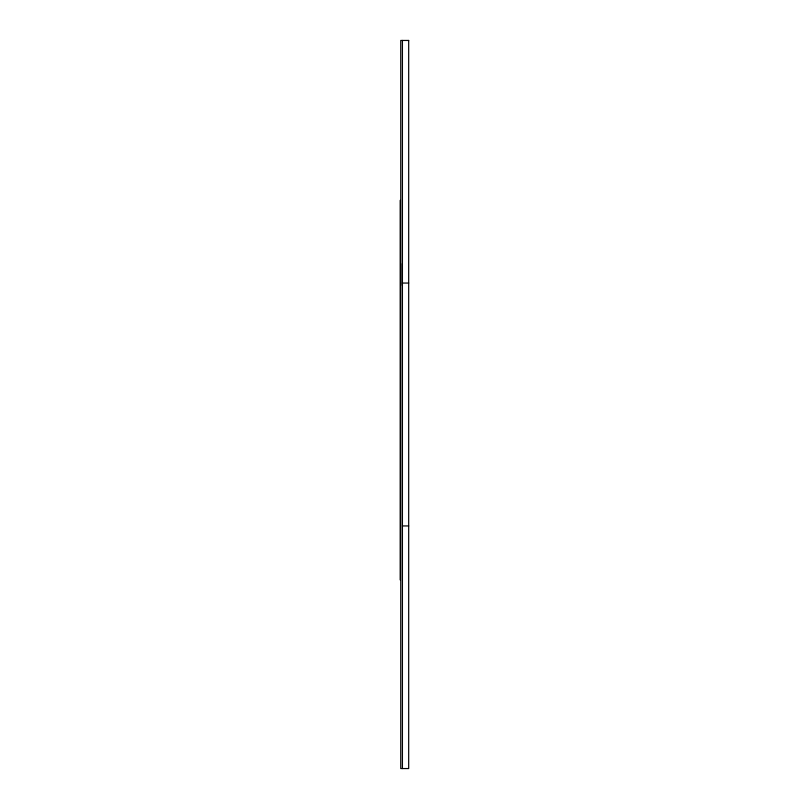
<?xml version="1.0" encoding="UTF-8"?>
<svg xmlns="http://www.w3.org/2000/svg" width="809" height="809" viewBox="0 0 809 809"><rect width="100%" height="100%" fill="white"/><g stroke="black" fill="none" stroke-linecap="round" stroke-linejoin="round"><path stroke-width="1.21" d="M402.417 283.059L408.687 283.059M402.417 525.941L408.687 525.941M402.417 40.45L402.417 768.55M400.627 263.572L400.627 285.466M400.182 200.359L400.182 579.922M408.687 40.45L400.748 40.45L400.748 768.55L408.687 768.55L408.687 40.45"/></g></svg>
